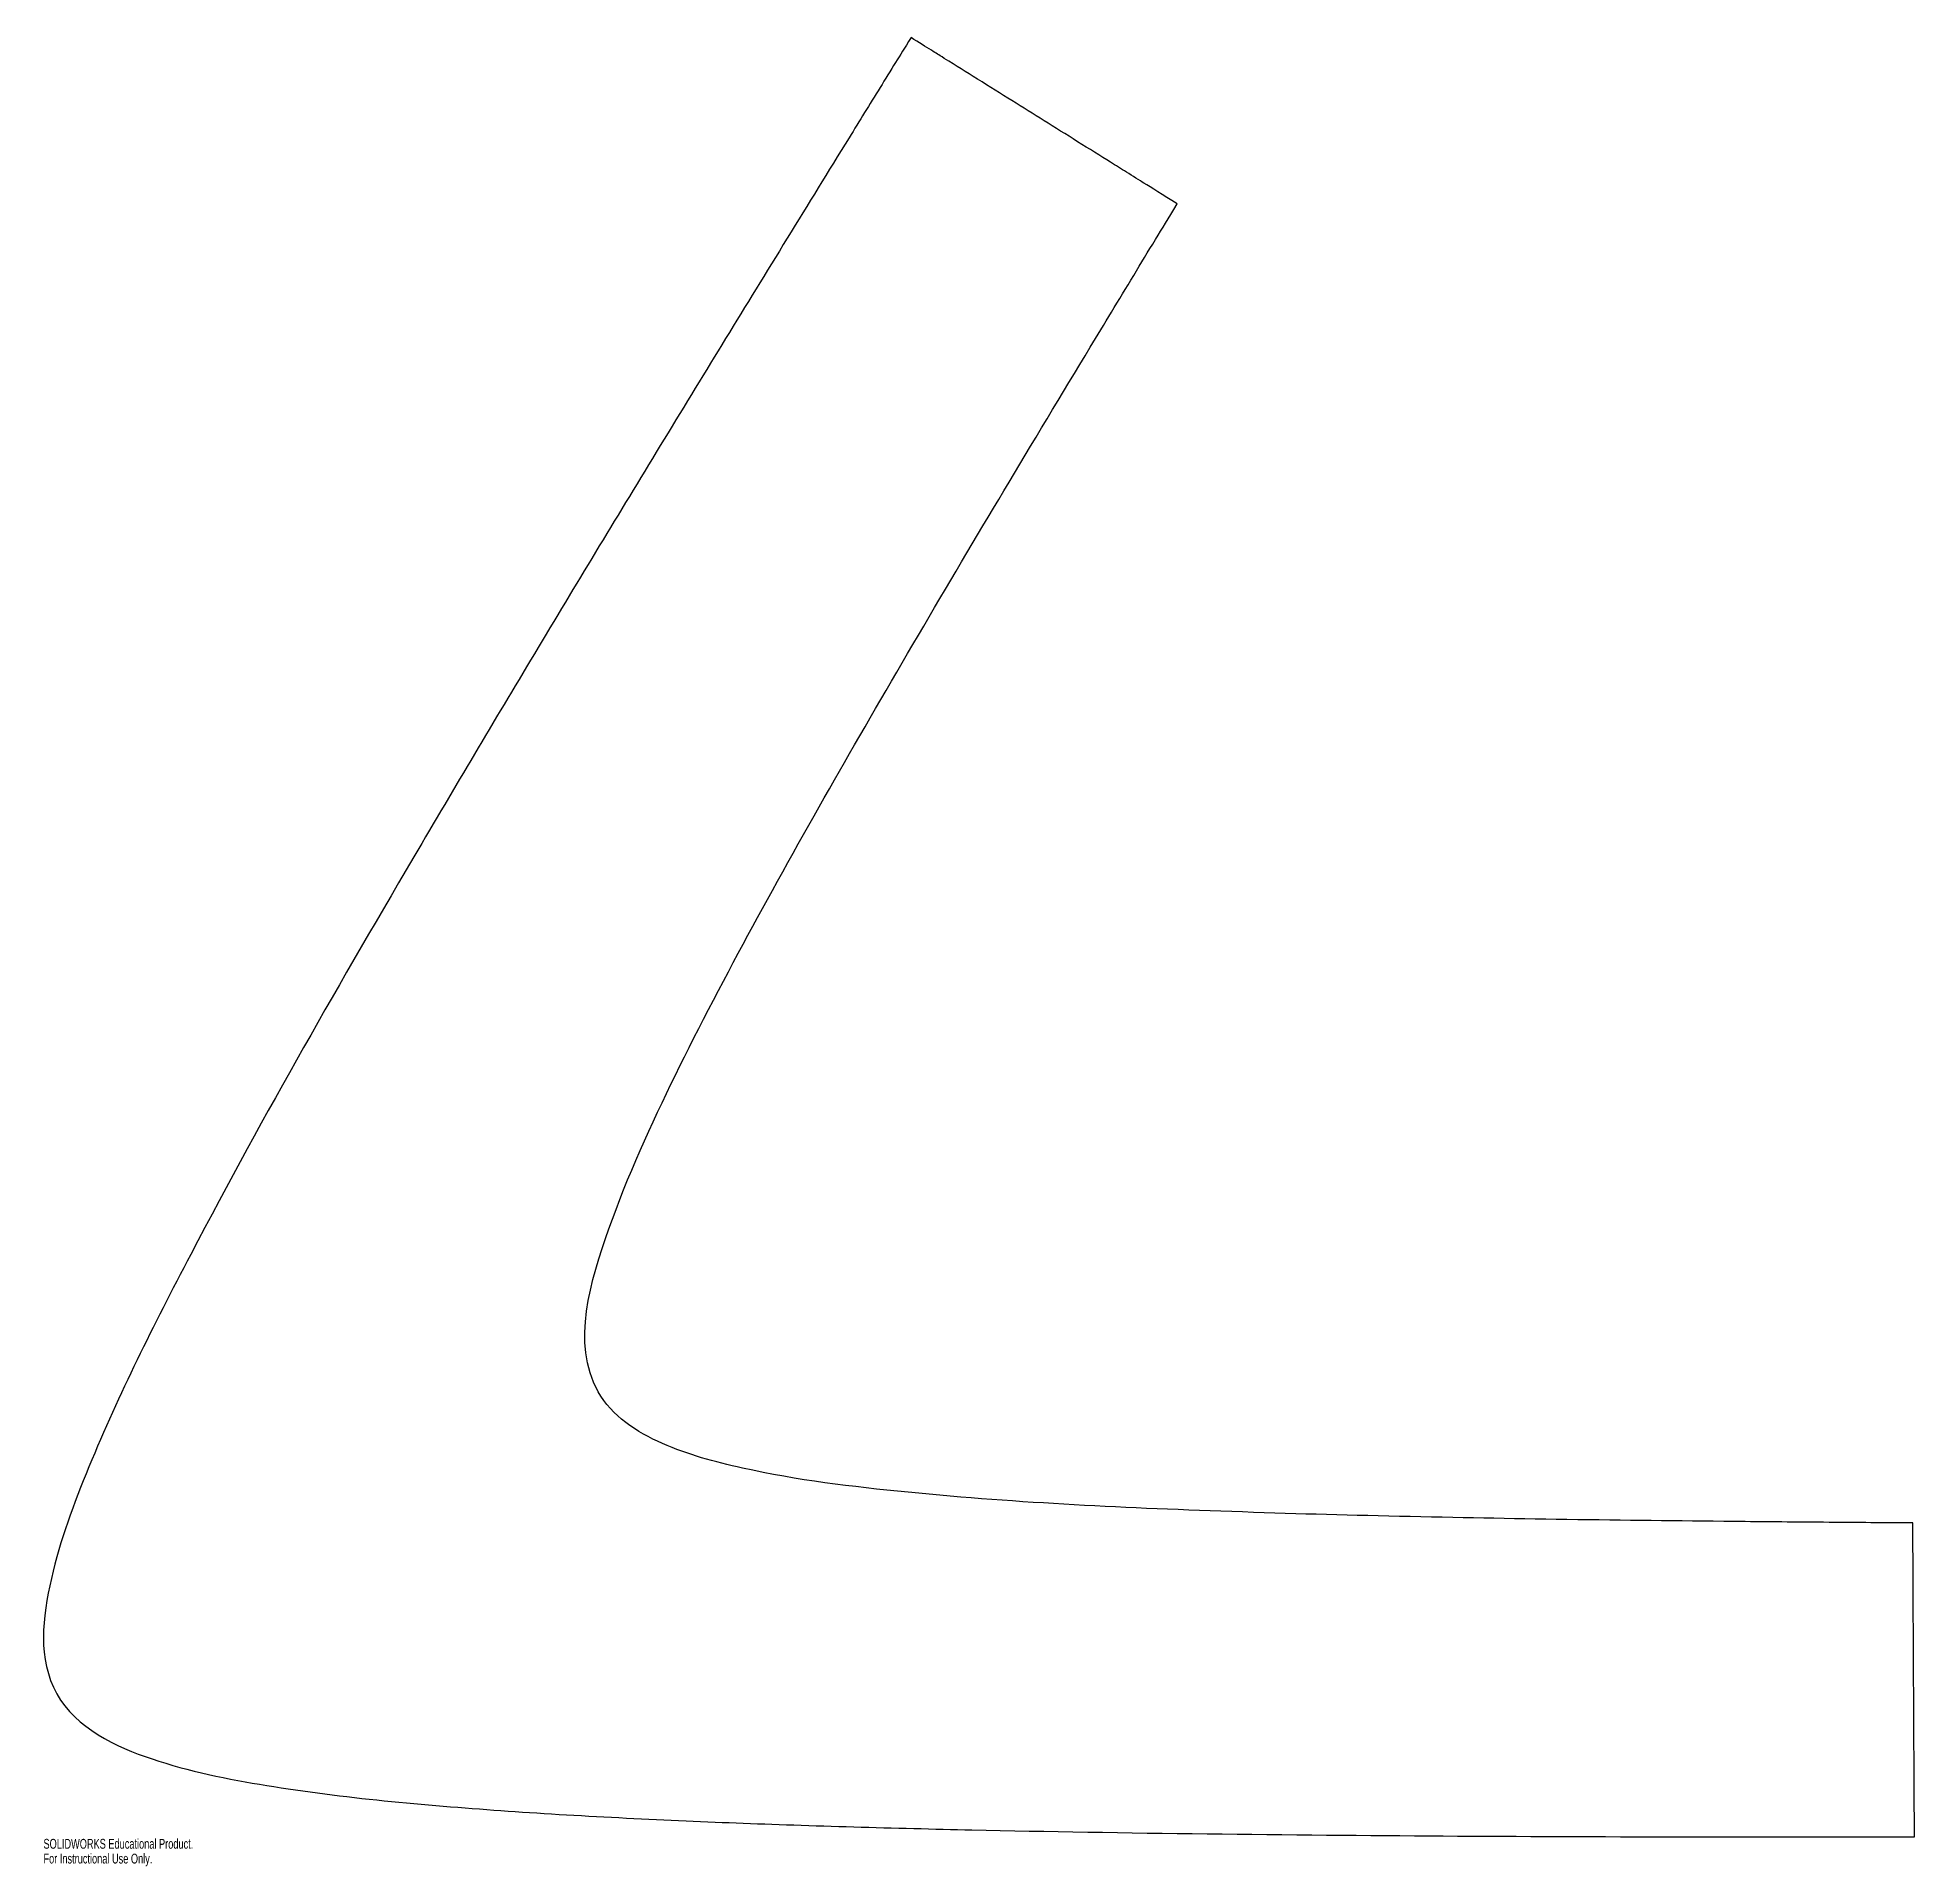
# Model space of a CAD drawing. Header units: inches. Extents: x -37.9 to -1.5, y 0.2 to 35.6.
import ezdxf

# ---------------------------------------------------------------- set-up
doc = ezdxf.new("R2010")
doc.units = ezdxf.units.IN
doc.header["$MEASUREMENT"] = 0
doc.styles.add('SLDTEXTSTYLE0', font='TXT', dxfattribs={"width": 0.7})

msp = doc.modelspace()

# ---------------------------------------------------------------- linework, layer by layer
at = {"color": 7, "linetype": 'Continuous', "lineweight": 25}
for points, knots in [([(-20.941, 35.591), (-21.074, 35.375), (-21.146, 35.259), (-21.336, 34.953), (-21.439, 34.786), (-21.745, 34.291), (-21.935, 33.983), (-22.551, 32.985), (-22.926, 32.377), (-24.16, 30.37), (-24.903, 29.158), (-26.538, 26.474), (-27.271, 25.265), (-28.895, 22.56), (-29.61, 21.36), (-32.024, 17.249), (-33.415, 14.845), (-35.623, 10.631), (-36.266, 9.358), (-37.154, 7.203), (-37.412, 6.513), (-37.761, 5.011), (-37.854, 4.198), (-37.108, 2.862), (-36.337, 2.503), (-34.938, 2.032), (-34.155, 1.874), (-31.941, 1.512), (-30.342, 1.372), (-27.421, 1.165), (-25.768, 1.085), (-22.881, 0.974), (-21.223, 0.927), (-16.844, 0.83), (-13.581, 0.795), (-9.166, 0.768), (-7.554, 0.763), (-5.335, 0.759), (-4.575, 0.758), (-3.402, 0.758), (-3.04, 0.758), (-2.459, 0.759), (-2.262, 0.759), (-1.902, 0.759), (-1.765, 0.759), (-1.512, 0.76)], [0, 0, 0, 0, 0.007812, 0.007812, 0.015625, 0.015625, 0.03125, 0.03125, 0.0625, 0.0625, 0.125, 0.125, 0.1875, 0.1875, 0.25, 0.25, 0.375, 0.375, 0.4375, 0.4375, 0.46875, 0.46875, 0.5, 0.5, 0.53125, 0.53125, 0.5625, 0.5625, 0.625, 0.625, 0.6875, 0.6875, 0.75, 0.75, 0.875, 0.875, 0.9375, 0.9375, 0.96875, 0.96875, 0.984375, 0.984375, 0.992188, 0.992188, 1, 1, 1, 1]), ([(-15.787, 32.372), (-16.072, 32.55), (-16.287, 32.684), (-16.504, 32.819), (-16.658, 32.916), (-16.873, 33.05), (-16.976, 33.114), (-17.473, 33.424), (-17.954, 33.724), (-18.775, 34.237), (-19.184, 34.493), (-19.887, 34.932), (-20.045, 35.031), (-20.423, 35.267), (-20.439, 35.277), (-20.654, 35.411), (-20.785, 35.494), (-20.941, 35.591)], [0, 0, 0, 0, 0.125, 0.125, 0.1875, 0.1875, 0.25, 0.25, 0.5, 0.5, 0.75, 0.75, 0.875, 0.875, 0.9375, 0.9375, 1, 1, 1, 1]), ([(-1.543, 6.836), (-1.903, 6.838), (-2.08, 6.839), (-2.628, 6.843), (-2.884, 6.845), (-3.729, 6.852), (-4.227, 6.856), (-5.909, 6.872), (-6.911, 6.883), (-9.154, 6.916), (-10.152, 6.933), (-12.401, 6.983), (-13.389, 7.009), (-16.782, 7.126), (-18.798, 7.214), (-22.097, 7.538), (-23.129, 7.66), (-24.745, 8.017), (-25.255, 8.155), (-26.255, 8.593), (-26.733, 8.902), (-27.529, 10.328), (-27.139, 11.53), (-26.441, 13.53), (-25.96, 14.573), (-25.045, 16.441), (-24.495, 17.485), (-23.517, 19.286), (-22.938, 20.319), (-21.397, 23.017), (-20.212, 25.027), (-18.607, 27.712), (-18.006, 28.711), (-17.202, 30.041), (-16.922, 30.504), (-16.483, 31.226), (-16.351, 31.445), (-16.066, 31.913), (-15.974, 32.064), (-15.787, 32.372)], [0, 0, 0, 0, 0.015625, 0.015625, 0.03125, 0.03125, 0.0625, 0.0625, 0.125, 0.125, 0.1875, 0.1875, 0.25, 0.25, 0.375, 0.375, 0.4375, 0.4375, 0.46875, 0.46875, 0.5, 0.5, 0.5625, 0.5625, 0.625, 0.625, 0.6875, 0.6875, 0.75, 0.75, 0.875, 0.875, 0.9375, 0.9375, 0.96875, 0.96875, 0.984375, 0.984375, 1, 1, 1, 1]), ([(-1.512, 0.76), (-1.513, 0.939), (-1.513, 1.092), (-1.515, 1.346), (-1.515, 1.372), (-1.517, 1.814), (-1.518, 2.004), (-1.523, 2.829), (-1.525, 3.314), (-1.53, 4.281), (-1.533, 4.848), (-1.536, 5.434), (-1.537, 5.556), (-1.538, 5.809), (-1.539, 5.991), (-1.54, 6.247), (-1.541, 6.5), (-1.543, 6.836)], [0, 0, 0, 0, 0.0625, 0.0625, 0.125, 0.125, 0.25, 0.25, 0.5, 0.5, 0.75, 0.75, 0.8125, 0.8125, 0.875, 0.875, 1, 1, 1, 1])]:
    msp.add_open_spline(points, degree=3, knots=knots, dxfattribs=at)

# ---------------------------------------------------------------- texts
at = {"color": 7, "linetype": 'Continuous', "char_height": 0.1903, "attachment_point": 1, "style": 'SLDTEXTSTYLE0'}
for s, insert in [('SOLIDWORKS Educational Product.', (-37.739, 0.72)), ('For Instructional Use Only.', (-37.739, 0.434))]:
    msp.add_mtext(s, dxfattribs=dict(at, insert=insert))

doc.saveas('drawing.dxf')
